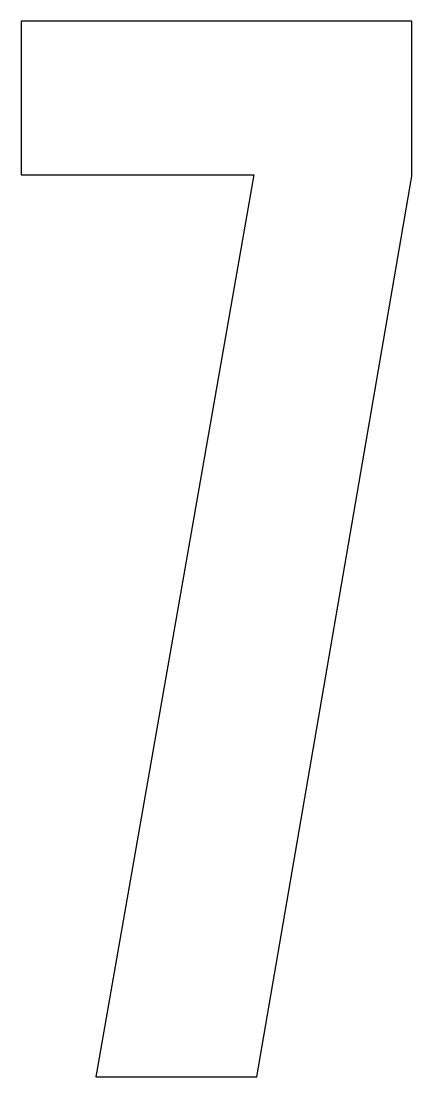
# Model space of a CAD drawing. Extents: x 0 to 0.44, y 0 to 1.18.
import ezdxf

# ---------------------------------------------------------------- set-up
doc = ezdxf.new("R2010")
doc.units = 0
doc.layers.get('0').update_dxf_attribs({"linetype": 'CONTINUOUS'})

msp = doc.modelspace()

# ---------------------------------------------------------------- linework, layer by layer
at = {"color": 0}
for p, q in [((0.4352, 1.176), (-0.0001, 1.176)), ((-0.0001, 1.176), (-0.0001, 1.0048)), ((0.4352, 1.0033), (0.4352, 1.176)), ((-0.0001, 1.0048), (0.2592, 1.0048)), ((0.2592, 1.0048), (0.0832, 0)), ((0.2625, 0), (0.4352, 1.0033)), ((0.0832, 0), (0.2625, 0))]:
    msp.add_line(p, q, dxfattribs=at)

doc.saveas('drawing.dxf')
